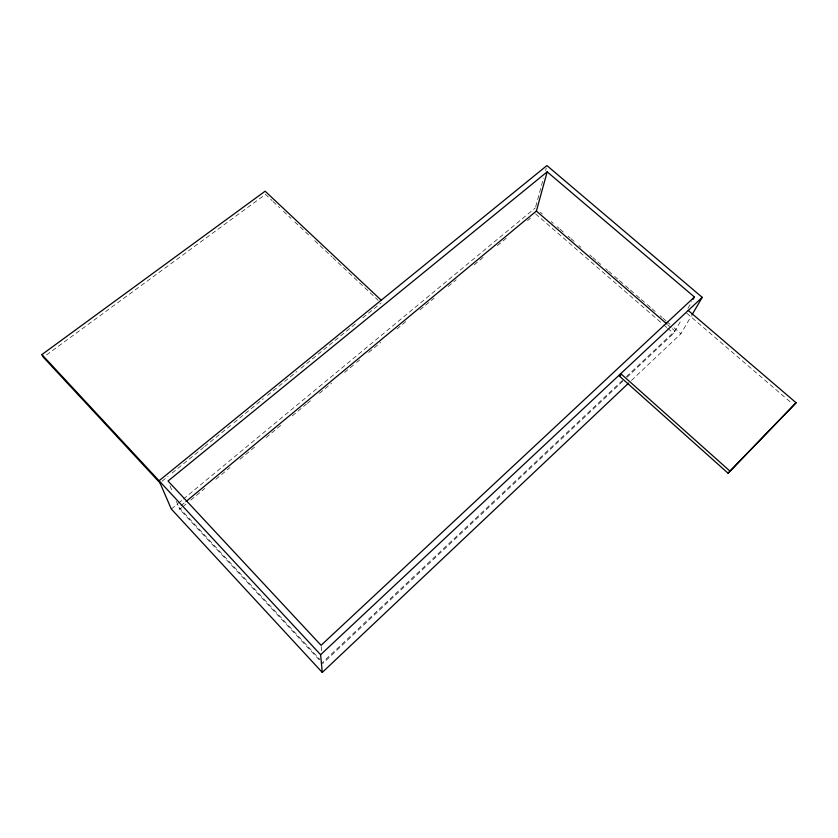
<?xml version="1.0" encoding="UTF-8"?>
<svg xmlns="http://www.w3.org/2000/svg" width="838" height="838" viewBox="0 0 838 838"><rect width="100%" height="100%" fill="white"/><g stroke="black" fill="none" stroke-linecap="round" stroke-linejoin="round"><path stroke-width="0.63" stroke-dasharray="4.19 3.14" d="M535.712 206.64L543.516 178.023M545.548 170.554L546.229 168.071M626.855 377.404L673.584 333.44L681.472 319.666M687.946 308.342L691.832 301.554M631.464 380.452L680.927 333.734L691.256 316.094M622.603 380.253L322.578 662.376L322.682 663.591L623.043 380.997M626.415 376.671L674.988 330.989L672.013 328.423M319.131 659.768L179.699 509.295L181.71 507.619M182.715 506.791L186.738 503.449M190.76 500.108L204.839 488.428M215.9 479.252L229.968 467.573M240.024 459.224L256.114 445.868M266.159 437.53L281.243 425.013M292.305 415.837L306.383 404.146M307.389 403.319L310.395 400.815M319.446 393.305L331.513 383.291M344.586 372.439L355.637 363.263M356.642 362.425L359.659 359.921M368.71 352.41L380.777 342.396M396.866 329.051L405.906 321.541M419.985 309.861L434.063 298.171M448.141 286.491L456.176 279.819M474.277 264.798L483.327 257.287M497.395 245.607L508.457 236.421M527.563 220.572L530.58 218.069M171.319 509.043L177.373 504.047M178.379 503.209L182.412 499.867M183.417 499.039L535.377 207.887M180.935 505.723L184.957 502.391M162.017 481.253L168.103 476.298M172.157 472.999L203.592 447.419M204.608 446.591L233.006 423.494M234.012 422.666L263.425 398.731M267.479 395.431L296.893 371.506M300.947 368.207L328.328 345.926M329.334 345.099L357.732 321.991M362.802 317.864L381.06 303.021M46.519 354.935L265.468 194.385L272.109 200.617M686.689 313.161L792.004 403.413M540.332 212.171L542.312 213.879M551.215 221.588L553.195 223.296M557.155 226.721L559.145 228.428M560.13 229.287L564.089 232.713M568.049 236.138L570.029 237.845M571.024 238.704L574.983 242.13M578.943 245.555L580.923 247.262M589.837 254.972L591.817 256.679M592.801 257.538L596.771 260.964M597.756 261.823L600.731 264.389M605.675 268.673L607.655 270.381M608.65 271.24L613.594 275.524M614.589 276.372L618.549 279.798M619.544 280.657L624.488 284.941M625.483 285.789L629.443 289.215M630.427 290.074L635.382 294.358M636.377 295.206L640.337 298.632M641.321 299.491L646.276 303.775M647.261 304.623L651.22 308.049M652.215 308.908L655.19 311.474M660.135 315.758L662.114 317.466M663.109 318.325L666.074 320.891M667.069 321.75L670.033 324.316M674.003 327.742L680.927 333.734M668.054 324.987L671.029 327.564M535.608 213.9L662.743 324.055M663.727 324.903L666.681 327.469M667.666 328.318L673.584 333.44M273.052 201.508L279.683 207.74M283.474 211.302L291.048 218.425M294.84 221.986L310.95 237.123M314.742 240.684L331.796 256.721M332.738 257.612L378.21 300.35M178.923 507.399L319.917 659.506M170.02 485.82L172.492 491.812M176.451 501.407L179.699 509.295M321.174 646.527L321.603 651.409"/><path stroke-width="1.26" d="M185.973 501.553L536.383 211.05L547.183 171.832L694.43 297.019L693.131 299.292M796.1 402.753L728.096 473.229L619.471 376.147L620.769 373.643L729.961 471.113L796.1 402.753L688.239 310.448M691.905 314.994L702.234 297.343L546.91 165.578L159.052 480.75L171.319 509.043L322.274 672.422L628.605 383.144M728.096 473.229L729.961 471.113M619.471 376.147L621.367 374.366M322.274 672.422L320.608 654.729L702.234 297.343M694.43 297.019L321.069 645.312L168.04 481.022L547.183 171.832M159.985 482.898L43.356 357.25L41.9 354.579L265.122 191.211L381.227 300.214M536.383 211.05L667.069 324.138M41.9 354.579L320.608 654.729"/></g></svg>
